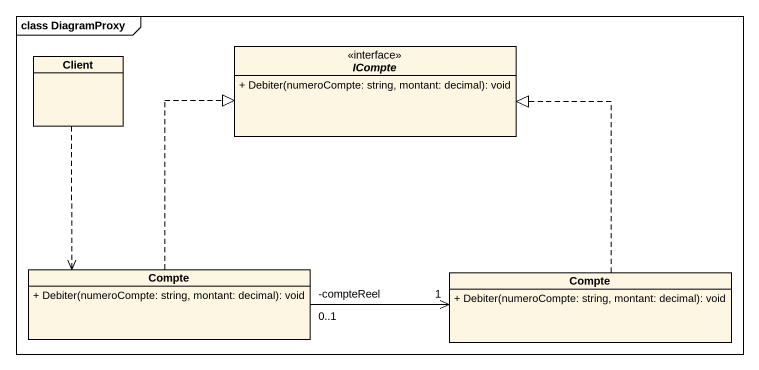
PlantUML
@startuml
mainframe class DiagramProxy
hide circle
hide empty members
skinparam classAttributeIconSize 0
class Client
interface ICompte <<interface>> {
  + Debiter(numeroCompte: string, montant: decimal): void
}
class Compte {
  + Debiter(numeroCompte: string, montant: decimal): void
}
class "Compte" as Compte_2 {
  + Debiter(numeroCompte: string, montant: decimal): void
}
Client ..> Compte
Compte .up.|> ICompte
Compte_2 .up.|> ICompte
Compte_2 "1" <-left- "-compteReel\n0..1" Compte
@enduml
